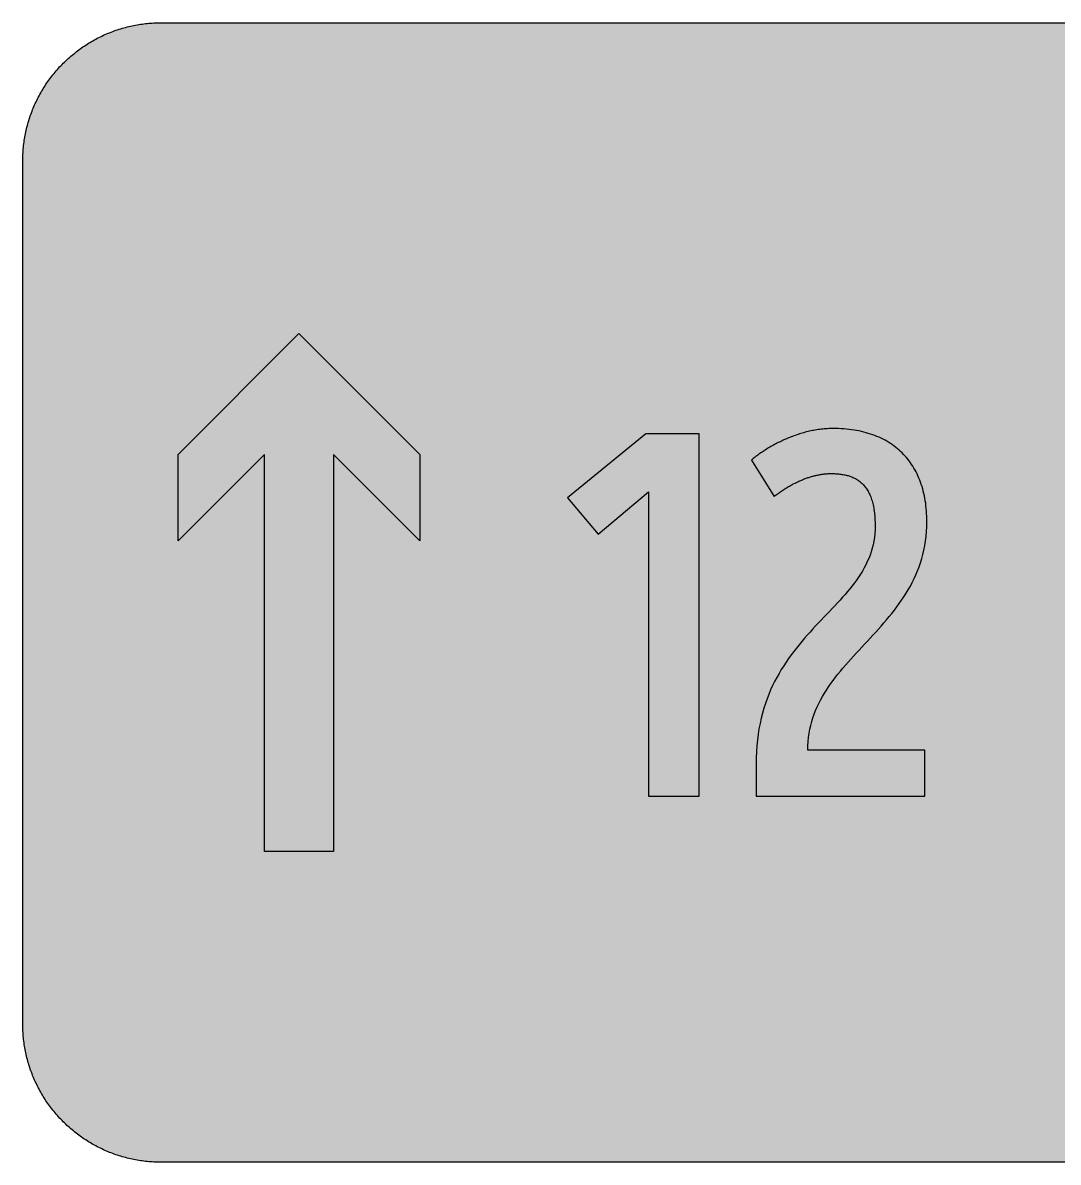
# Model space of a CAD drawing. Header units: millimetres. Extents: x 0 to 212, y 0 to 116.
# Drawn here: x 0.1 to 105.9, y 0.1 to 116.5 of the extents above; entities that cross this region are included whole.
import ezdxf

# ---------------------------------------------------------------- set-up
doc = ezdxf.new("R2010")
doc.units = ezdxf.units.MM

msp = doc.modelspace()

# ---------------------------------------------------------------- hatches: boundary and pattern name
for color, points in [(254, [(14.1633, 0.0536), (13.9878, 0.0533), (13.8125, 0.0559), (13.6373, 0.061), (13.462, 0.0686), (13.2893, 0.0787), (13.114, 0.0914), (12.9413, 0.1041), (12.7686, 0.1219), (12.5959, 0.1397), (12.4231, 0.16), (12.2504, 0.1829), (12.0777, 0.2057), (11.9075, 0.2337), (11.7373, 0.2616), (11.5672, 0.2921), (11.397, 0.3251), (11.2268, 0.3607), (11.0592, 0.3988), (10.8915, 0.4369), (10.7239, 0.4775), (10.5562, 0.5207), (10.3886, 0.5664), (10.2235, 0.6121), (10.0584, 0.6629), (9.8933, 0.7137), (9.7307, 0.7671), (9.5682, 0.8204), (9.4056, 0.8788), (9.2431, 0.9373), (9.083, 0.9982), (8.923, 1.0617), (8.763, 1.1252), (8.6055, 1.1938), (8.4455, 1.2624), (8.2906, 1.331), (8.1331, 1.4046), (7.9781, 1.4783), (7.8232, 1.5545), (7.6708, 1.6332), (7.5184, 1.7145), (7.366, 1.7958), (7.2161, 1.8796), (7.0663, 1.966), (6.919, 2.0523), (6.7716, 2.1438), (6.6243, 2.2352), (6.4795, 2.3266), (6.3348, 2.4232), (6.19, 2.5197), (6.0477, 2.6187), (5.908, 2.7178), (5.7683, 2.8194), (5.6286, 2.9235), (5.4915, 3.0302), (5.3543, 3.1369), (5.2197, 3.2461), (5.0851, 3.3579), (4.953, 3.4722), (4.8209, 3.5865), (4.6914, 3.7033), (4.5644, 3.8202), (4.4348, 3.9395), (4.3104, 4.0615), (4.1859, 4.1859), (4.0615, 4.3104), (3.9395, 4.4348), (3.8202, 4.5618), (3.7033, 4.6914), (3.5865, 4.8209), (3.4722, 4.953), (3.3579, 5.0851), (3.2487, 5.2197), (3.1369, 5.3543), (3.0302, 5.4915), (2.9235, 5.6286), (2.8194, 5.7683), (2.7178, 5.908), (2.6187, 6.0477), (2.5197, 6.19), (2.4232, 6.3348), (2.3266, 6.477), (2.2352, 6.6243), (2.1438, 6.7691), (2.0523, 6.919), (1.966, 7.0663), (1.8796, 7.2161), (1.7958, 7.366), (1.7145, 7.5184), (1.6332, 7.6708), (1.5545, 7.8232), (1.4783, 7.9781), (1.4046, 8.1331), (1.331, 8.2906), (1.2598, 8.4455), (1.1913, 8.603), (1.1252, 8.763), (1.0592, 8.923), (0.9982, 9.083), (0.9373, 9.2431), (0.8763, 9.4056), (0.8204, 9.5682), (0.7645, 9.7307), (0.7112, 9.8933), (0.6604, 10.0584), (0.6121, 10.2235), (0.5639, 10.3911), (0.5207, 10.5562), (0.4775, 10.7239), (0.4343, 10.8915), (0.3962, 11.0592), (0.3607, 11.2268), (0.3251, 11.397), (0.2921, 11.5672), (0.2616, 11.7373), (0.2311, 11.9075), (0.2057, 12.0802), (0.1803, 12.2504), (0.1575, 12.4231), (0.1372, 12.5959), (0.1194, 12.7686), (0.1041, 12.9413), (0.0889, 13.1166), (0.0787, 13.2893), (0.0686, 13.4645), (0.061, 13.6373), (0.0559, 13.8125), (0.0508, 13.9878), (0.0508, 14.163), (0.0522, 102.3592), (0.0508, 102.5322), (0.0559, 102.7074), (0.061, 102.8827), (0.0686, 103.058), (0.0787, 103.2307), (0.0889, 103.4059), (0.1041, 103.5787), (0.1194, 103.7514), (0.1372, 103.9241), (0.1575, 104.0968), (0.1803, 104.2695), (0.2057, 104.4423), (0.2311, 104.6124), (0.2616, 104.7826), (0.2921, 104.9528), (0.3251, 105.123), (0.3607, 105.2932), (0.3962, 105.4608), (0.4343, 105.6284), (0.4775, 105.7961), (0.5207, 105.9637), (0.5639, 106.1314), (0.6121, 106.2965), (0.6604, 106.4616), (0.7112, 106.6267), (0.7645, 106.7892), (0.8204, 106.9518), (0.8763, 107.1143), (0.9373, 107.2769), (0.9982, 107.4369), (1.0592, 107.5969), (1.1252, 107.757), (1.1913, 107.9144), (1.2598, 108.0745), (1.331, 108.2294), (1.4046, 108.3869), (1.4783, 108.5418), (1.5545, 108.6968), (1.6332, 108.8492), (1.7145, 109.0016), (1.7958, 109.154), (1.8796, 109.3038), (1.966, 109.4537), (2.0523, 109.601), (2.1438, 109.7483), (2.2352, 109.8956), (2.3266, 110.0404), (2.4232, 110.1852), (2.5197, 110.33), (2.6187, 110.4722), (2.7178, 110.6119), (2.8194, 110.7516), (2.9235, 110.8913), (3.0302, 111.0285), (3.1369, 111.1656), (3.2487, 111.3003), (3.3579, 111.4349), (3.4722, 111.567), (3.5865, 111.699), (3.7033, 111.8286), (3.8202, 111.9556), (3.9395, 112.0851), (4.0615, 112.2096), (4.1859, 112.334), (4.3104, 112.4585), (4.4348, 112.5804), (4.5644, 112.6998), (4.6914, 112.8166), (4.8209, 112.9335), (4.953, 113.0478), (5.0851, 113.1621), (5.2197, 113.2713), (5.3543, 113.3831), (5.4915, 113.4897), (5.6286, 113.5964), (5.7683, 113.7006), (5.908, 113.8022), (6.0477, 113.9012), (6.19, 114.0003), (6.3348, 114.0968), (6.4795, 114.1933), (6.6243, 114.2848), (6.7716, 114.3762), (6.919, 114.4676), (7.0663, 114.554), (7.2161, 114.6404), (7.366, 114.7242), (7.5184, 114.8055), (7.6708, 114.8867), (7.8232, 114.9655), (7.9781, 115.0417), (8.1331, 115.1153), (8.2906, 115.189), (8.4455, 115.2601), (8.6055, 115.3287), (8.763, 115.3947), (8.923, 115.4608), (9.083, 115.5217), (9.2431, 115.5827), (9.4056, 115.6437), (9.5682, 115.6995), (9.7307, 115.7554), (9.8933, 115.8088), (10.0584, 115.8596), (10.2235, 115.9078), (10.3886, 115.9561), (10.5562, 115.9993), (10.7239, 116.0424), (10.8915, 116.0856), (11.0592, 116.1237), (11.2268, 116.1593), (11.397, 116.1948), (11.5672, 116.2279), (11.7373, 116.2583), (11.9075, 116.2888), (12.0777, 116.3142), (12.2504, 116.3396), (12.4231, 116.3625), (12.5959, 116.3828), (12.7686, 116.4006), (12.9413, 116.4158), (13.114, 116.4311), (13.2893, 116.4412), (13.462, 116.4514), (13.6373, 116.459), (13.8125, 116.4641), (13.9878, 116.4692), (14.163, 116.4692), (197.6078, 116.4703), (197.7822, 116.4692), (197.9574, 116.4641), (198.1327, 116.459), (198.3054, 116.4514), (198.4807, 116.4412), (198.6534, 116.4311), (198.8287, 116.4158), (199.0014, 116.4006), (199.1741, 116.3828), (199.3468, 116.3625), (199.5195, 116.3396), (199.6897, 116.3142), (199.8624, 116.2888), (200.0326, 116.2583), (200.2028, 116.2279), (200.373, 116.1948), (200.5432, 116.1593), (200.7108, 116.1237), (200.8784, 116.0856), (201.0461, 116.0424), (201.2137, 115.9993), (201.3788, 115.9561), (201.5465, 115.9078), (201.7116, 115.8596), (201.8767, 115.8088), (202.0392, 115.7554), (202.2018, 115.6995), (202.3643, 115.6437), (202.5269, 115.5827), (202.6869, 115.5217), (202.8469, 115.4608), (203.007, 115.3947), (203.167, 115.3287), (203.3245, 115.2601), (203.4794, 115.189), (203.6369, 115.1153), (203.7918, 115.0417), (203.9468, 114.9655), (204.0992, 114.8867), (204.2516, 114.8055), (204.404, 114.7242), (204.5538, 114.6404), (204.7037, 114.554), (204.8535, 114.4676), (205.0009, 114.3762), (205.1456, 114.2848), (205.293, 114.1933), (205.4352, 114.0968), (205.58, 114.0003), (205.7222, 113.9012), (205.8619, 113.8022), (206.0016, 113.7006), (206.1413, 113.5964), (206.2785, 113.4897), (206.4156, 113.3831), (206.5503, 113.2713), (206.6849, 113.1621), (206.817, 113.0478), (206.949, 112.9335), (207.0786, 112.8166), (207.2081, 112.6998), (207.3351, 112.5804), (207.4596, 112.4585), (207.584, 112.334), (207.7085, 112.2096), (207.8304, 112.0851), (207.9498, 111.9556), (208.0666, 111.8286), (208.1835, 111.699), (208.2978, 111.567), (208.4121, 111.4349), (208.5238, 111.3003), (208.6331, 111.1656), (208.7397, 111.0285), (208.8464, 110.8913), (208.9506, 110.7516), (209.0522, 110.6119), (209.1512, 110.4722), (209.2503, 110.33), (209.3468, 110.1852), (209.4433, 110.0404), (209.5348, 109.8956), (209.6262, 109.7483), (209.7176, 109.601), (209.804, 109.4537), (209.8904, 109.3038), (209.9742, 109.154), (210.0555, 109.0016), (210.1367, 108.8492), (210.2155, 108.6968), (210.2917, 108.5418), (210.3653, 108.3869), (210.439, 108.2294), (210.5076, 108.0745), (210.5762, 107.9144), (210.6447, 107.757), (210.7082, 107.5969), (210.7717, 107.4369), (210.8327, 107.2769), (210.8911, 107.1143), (210.9495, 106.9518), (211.0029, 106.7892), (211.0562, 106.6267), (211.107, 106.4616), (211.1578, 106.2965), (211.2035, 106.1314), (211.2493, 105.9637), (211.2924, 105.7961), (211.3331, 105.6284), (211.3712, 105.4608), (211.4093, 105.2932), (211.4448, 105.123), (211.4779, 104.9528), (211.5083, 104.7826), (211.5363, 104.6124), (211.5642, 104.4423), (211.5871, 104.2695), (211.6099, 104.0968), (211.6303, 103.9241), (211.648, 103.7514), (211.6658, 103.5787), (211.6785, 103.4059), (211.6912, 103.2307), (211.7014, 103.058), (211.709, 102.8827), (211.7141, 102.7074), (211.7166, 102.5322), (211.7166, 102.3569), (211.7189, 14.1647), (211.7166, 13.9878), (211.7141, 13.8125), (211.709, 13.6373), (211.7014, 13.4645), (211.6912, 13.2893), (211.6785, 13.1166), (211.6658, 12.9413), (211.648, 12.7686), (211.6303, 12.5959), (211.6099, 12.4231), (211.5871, 12.2504), (211.5642, 12.0802), (211.5363, 11.9075), (211.5083, 11.7373), (211.4779, 11.5672), (211.4448, 11.397), (211.4093, 11.2268), (211.3712, 11.0592), (211.3331, 10.8915), (211.2924, 10.7239), (211.2493, 10.5562), (211.2035, 10.3911), (211.1578, 10.2235), (211.107, 10.0584), (211.0562, 9.8933), (211.0029, 9.7307), (210.9495, 9.5682), (210.8911, 9.4056), (210.8327, 9.2431), (210.7717, 9.083), (210.7082, 8.923), (210.6447, 8.763), (210.5762, 8.603), (210.5076, 8.4455), (210.439, 8.2906), (210.3653, 8.1331), (210.2917, 7.9781), (210.2155, 7.8232), (210.1367, 7.6708), (210.0555, 7.5184), (209.9742, 7.366), (209.8904, 7.2161), (209.804, 7.0663), (209.7176, 6.919), (209.6262, 6.7691), (209.5348, 6.6243), (209.4433, 6.477), (209.3468, 6.3348), (209.2503, 6.19), (209.1512, 6.0477), (209.0522, 5.908), (208.9506, 5.7683), (208.8464, 5.6286), (208.7397, 5.4915), (208.6331, 5.3543), (208.5238, 5.2197), (208.4121, 5.0851), (208.2978, 4.953), (208.1835, 4.8209), (208.0666, 4.6914), (207.9498, 4.5618), (207.8304, 4.4348), (207.7085, 4.3104), (207.584, 4.1859), (207.4596, 4.0615), (207.3351, 3.9395), (207.2081, 3.8202), (207.0786, 3.7033), (206.949, 3.5865), (206.817, 3.4722), (206.6849, 3.3579), (206.5503, 3.2461), (206.4156, 3.1369), (206.2785, 3.0302), (206.1413, 2.9235), (206.0016, 2.8194), (205.8619, 2.7178), (205.7222, 2.6187), (205.58, 2.5197), (205.4352, 2.4232), (205.293, 2.3266), (205.1456, 2.2352), (205.0009, 2.1438), (204.8535, 2.0523), (204.7037, 1.966), (204.5538, 1.8796), (204.404, 1.7958), (204.2516, 1.7145), (204.0992, 1.6332), (203.9468, 1.5545), (203.7918, 1.4783), (203.6369, 1.4046), (203.4794, 1.331), (203.3245, 1.2624), (203.167, 1.1938), (203.007, 1.1252), (202.8469, 1.0617), (202.6869, 0.9982), (202.5269, 0.9373), (202.3643, 0.8788), (202.2018, 0.8204), (202.0392, 0.7671), (201.8767, 0.7137), (201.7116, 0.6629), (201.5465, 0.6121), (201.3788, 0.5664), (201.2137, 0.5207), (201.0461, 0.4775), (200.8784, 0.4369), (200.7108, 0.3988), (200.5432, 0.3607), (200.373, 0.3251), (200.2028, 0.2921), (200.0326, 0.2616), (199.8624, 0.2337), (199.6897, 0.2057), (199.5195, 0.1829), (199.3468, 0.16), (199.1741, 0.1397), (199.0014, 0.1219), (198.8287, 0.1041), (198.6534, 0.0914), (198.4807, 0.0787), (198.3054, 0.0686), (198.1327, 0.061), (197.9574, 0.0559), (197.7822, 0.0533), (197.6069, 0.0533)]), (59, [(28.2744, 84.7203), (40.6217, 72.3731), (40.6217, 63.5536), (31.8022, 72.3731), (31.8022, 31.8036), (24.7467, 31.8036), (24.7467, 72.3731), (15.9272, 63.5536), (15.9272, 72.3731)]), (59, [(82.6742, 70.4134), (82.7862, 70.4113), (82.9005, 70.4088), (83.0123, 70.4063), (83.124, 70.4012), (83.2358, 70.3936), (83.345, 70.3859), (83.4568, 70.3758), (83.566, 70.3656), (83.6727, 70.3504), (83.7794, 70.3351), (83.886, 70.3199), (83.9927, 70.2996), (84.0969, 70.2793), (84.1985, 70.2564), (84.3001, 70.231), (84.4017, 70.2031), (84.5033, 70.1726), (84.5998, 70.1396), (84.6988, 70.104), (84.7954, 70.0684), (84.8893, 70.0278), (84.9833, 69.9872), (85.0748, 69.9414), (85.1662, 69.8932), (85.2551, 69.8424), (85.3415, 69.789), (85.4278, 69.7332), (85.5142, 69.6747), (85.5955, 69.6112), (85.6767, 69.5477), (85.7555, 69.4792), (85.8342, 69.408), (85.9104, 69.3318), (85.9841, 69.2531), (86.0577, 69.1718), (86.1263, 69.088), (86.1949, 68.9991), (86.2635, 68.9077), (86.327, 68.8111), (86.3905, 68.7121), (86.4489, 68.6105), (86.5073, 68.5038), (86.5632, 68.392), (86.6165, 68.2777), (86.6699, 68.1584), (86.7181, 68.0364), (86.7664, 67.9094), (86.8096, 67.7774), (86.8528, 67.6427), (86.8934, 67.503), (86.929, 67.3608), (86.9645, 67.2109), (86.9975, 67.0585), (87.0255, 66.9011), (87.0534, 66.741), (87.0763, 66.5734), (87.0991, 66.4032), (87.1169, 66.228), (87.1347, 66.0451), (87.1474, 65.8597), (87.1576, 65.6692), (87.1652, 65.4736), (87.1703, 65.2729), (87.1703, 65.0672), (87.1626, 64.6633), (87.1347, 64.2696), (87.0941, 63.8835), (87.0331, 63.5076), (86.9594, 63.1419), (86.8705, 62.7812), (86.7664, 62.4307), (86.647, 62.0852), (86.5175, 61.7474), (86.3727, 61.4172), (86.2152, 61.0921), (86.0476, 60.772), (85.8672, 60.4571), (85.6793, 60.1472), (85.4786, 59.8399), (85.2703, 59.5376), (85.0519, 59.2379), (84.8233, 58.9432), (84.5896, 58.6486), (84.3483, 58.3565), (84.0994, 58.0669), (83.8454, 57.7774), (83.5838, 57.4878), (83.3196, 57.1983), (83.0504, 56.9087), (82.7761, 56.6191), (82.4992, 56.3296), (82.2198, 56.0375), (81.9379, 55.7428), (81.6559, 55.4457), (81.3714, 55.1459), (81.0844, 54.8411), (80.7999, 54.5363), (80.5155, 54.2239), (80.231, 53.909), (79.9516, 53.5864), (79.6696, 53.2613), (79.3928, 52.9285), (79.121, 52.5882), (78.8518, 52.2427), (78.5851, 51.8897), (78.326, 51.529), (78.072, 51.1581), (77.8231, 50.7797), (77.5818, 50.3936), (77.3455, 49.9974), (77.1195, 49.591), (76.901, 49.1744), (76.6928, 48.7451), (76.4921, 48.3057), (76.3016, 47.8561), (76.1238, 47.3939), (75.9562, 46.9163), (75.7987, 46.4287), (75.6539, 45.9257), (75.5218, 45.4101), (75.405, 44.8793), (75.3008, 44.3332), (75.2119, 43.7744), (75.1357, 43.1978), (75.0773, 42.606), (75.0341, 41.9964), (75.0087, 41.369), (75.0011, 40.7264), (75.0013, 37.4481), (92.2514, 37.4481), (92.2514, 42.1566), (80.2929, 42.1566), (80.2996, 42.5983), (80.3275, 43.0327), (80.3681, 43.4594), (80.4291, 43.876), (80.5028, 44.2824), (80.5917, 44.6811), (80.6958, 45.0723), (80.8152, 45.4558), (80.9473, 45.8343), (81.0895, 46.2026), (81.247, 46.5658), (81.4146, 46.924), (81.595, 47.2745), (81.7829, 47.6199), (81.9836, 47.9603), (82.1944, 48.2956), (82.4128, 48.6258), (82.6389, 48.9534), (82.8726, 49.276), (83.1139, 49.596), (83.3628, 49.911), (83.6168, 50.226), (83.8784, 50.5358), (84.1426, 50.8457), (84.4118, 51.1531), (84.6861, 51.4604), (84.963, 51.7652), (85.2424, 52.07), (85.5243, 52.3748), (85.8063, 52.6771), (86.0908, 52.9819), (86.3778, 53.2867), (86.6623, 53.594), (86.9467, 53.9013), (87.2312, 54.2112), (87.5132, 54.5236), (87.7926, 54.8361), (88.0694, 55.1536), (88.3412, 55.4736), (88.6104, 55.7962), (88.8771, 56.1238), (89.1362, 56.454), (89.3902, 56.7893), (89.6391, 57.1322), (89.8804, 57.4777), (90.1167, 57.8282), (90.3427, 58.1863), (90.5612, 58.5495), (90.7694, 58.9178), (90.9701, 59.2963), (91.1606, 59.6798), (91.3384, 60.071), (91.5086, 60.4698), (91.6635, 60.8787), (91.8083, 61.2953), (91.9404, 61.722), (92.0572, 62.1563), (92.1614, 62.6008), (92.2503, 63.0555), (92.3265, 63.5203), (92.3849, 63.9953), (92.4281, 64.483), (92.4535, 64.9808), (92.4636, 65.4914), (92.4611, 65.7733), (92.4509, 66.0502), (92.4382, 66.3219), (92.4204, 66.5912), (92.3976, 66.8579), (92.3696, 67.1195), (92.3366, 67.3786), (92.2985, 67.6326), (92.2553, 67.884), (92.2071, 68.1304), (92.1537, 68.3717), (92.0953, 68.6105), (92.0318, 68.8442), (91.9658, 69.0753), (91.8921, 69.3014), (91.8134, 69.5249), (91.7321, 69.7433), (91.6457, 69.9567), (91.5518, 70.1675), (91.4552, 70.3732), (91.3536, 70.5764), (91.2495, 70.772), (91.1377, 70.9676), (91.0234, 71.1556), (90.9015, 71.341), (90.7771, 71.5213), (90.6475, 71.6991), (90.5154, 71.8718), (90.3757, 72.0395), (90.2335, 72.202), (90.0862, 72.3621), (89.9363, 72.517), (89.7788, 72.6669), (89.6188, 72.8116), (89.4537, 72.9539), (89.2861, 73.091), (89.1108, 73.2231), (88.933, 73.3501), (88.7527, 73.4746), (88.5647, 73.594), (88.3742, 73.7083), (88.1812, 73.8175), (87.9805, 73.9216), (87.7799, 74.0232), (87.5716, 74.1172), (87.3608, 74.2086), (87.1449, 74.295), (86.9264, 74.3763), (86.7029, 74.4525), (86.4743, 74.5236), (86.2432, 74.5922), (86.0069, 74.6531), (85.7682, 74.7116), (85.5243, 74.7649), (85.278, 74.8106), (85.0265, 74.8538), (84.7725, 74.8919), (84.5134, 74.9249), (84.2518, 74.9529), (83.9851, 74.9757), (83.7159, 74.9935), (83.4415, 75.0062), (83.1647, 75.0138), (82.8827, 75.0164), (82.7303, 75.0138), (82.5754, 75.0113), (82.423, 75.0062), (82.2706, 74.9986), (82.1182, 74.9859), (81.9633, 74.9732), (81.8134, 74.9605), (81.661, 74.9427), (81.5086, 74.9224), (81.3587, 74.9021), (81.2063, 74.8792), (81.0565, 74.8538), (80.9066, 74.8284), (80.7568, 74.7979), (80.6094, 74.7674), (80.4596, 74.7344), (80.3123, 74.7014), (80.1649, 74.6658), (80.0202, 74.6277), (79.8728, 74.5871), (79.7281, 74.5465), (79.5858, 74.5033), (79.441, 74.4601), (79.2988, 74.4144), (79.1566, 74.3661), (79.0143, 74.3179), (78.8746, 74.2671), (78.7349, 74.2163), (78.5978, 74.1629), (78.4581, 74.1096), (78.3234, 74.0537), (78.1863, 73.9978), (78.0517, 73.9394), (77.9196, 73.881), (77.785, 73.8226), (77.6554, 73.7616), (77.5233, 73.6981), (77.3938, 73.6371), (77.2668, 73.5711), (77.1398, 73.5076), (77.0153, 73.4416), (76.8909, 73.3755), (76.7664, 73.3095), (76.6445, 73.2409), (76.5251, 73.1723), (76.4057, 73.1037), (76.2889, 73.0326), (76.1721, 72.9615), (76.0552, 72.8929), (75.9435, 72.8193), (75.8317, 72.7481), (75.7199, 72.677), (75.6107, 72.6034), (75.504, 72.5297), (75.3974, 72.456), (75.2932, 72.3824), (75.1916, 72.3087), (75.09, 72.2351), (74.991, 72.1614), (74.8944, 72.0877), (74.7979, 72.0115), (74.7065, 71.9379), (74.6125, 71.8642), (74.5236, 71.788), (76.8533, 68.0858), (76.9518, 68.1609), (77.0509, 68.2346), (77.15, 68.3082), (77.249, 68.3819), (77.3481, 68.4505), (77.4446, 68.5216), (77.5437, 68.5876), (77.6427, 68.6562), (77.7418, 68.7197), (77.8383, 68.7857), (77.9374, 68.8467), (78.0339, 68.9077), (78.1329, 68.9686), (78.2295, 69.027), (78.326, 69.0829), (78.4225, 69.1413), (78.5216, 69.1947), (78.6181, 69.248), (78.7146, 69.3014), (78.8086, 69.3522), (78.9051, 69.4004), (79.0016, 69.4487), (79.0956, 69.4969), (79.1921, 69.5427), (79.2861, 69.5858), (79.3801, 69.629), (79.4741, 69.6722), (79.568, 69.7128), (79.662, 69.7509), (79.756, 69.789), (79.8474, 69.8271), (79.9414, 69.8627), (80.0329, 69.8983), (80.1243, 69.9313), (80.2157, 69.9643), (80.3072, 69.9948), (80.3986, 70.0253), (80.4875, 70.0532), (80.579, 70.0811), (80.6679, 70.1091), (80.7568, 70.1345), (80.8457, 70.1573), (80.9346, 70.1802), (81.0209, 70.2031), (81.1098, 70.2234), (81.1962, 70.2437), (81.2825, 70.2615), (81.3689, 70.2793), (81.4553, 70.2945), (81.5391, 70.3097), (81.6229, 70.325), (81.7067, 70.3377), (81.7905, 70.3504), (81.8744, 70.3605), (81.9556, 70.3707), (82.0395, 70.3783), (82.1207, 70.3859), (82.1995, 70.3936), (82.2808, 70.3986), (82.3595, 70.4037), (82.4382, 70.4088), (82.517, 70.4113), (82.5957, 70.4113), (82.6719, 70.4113)]), (59, [(63.9932, 37.4481), (69.1804, 37.4481), (69.1804, 74.4883), (63.7286, 74.4883), (55.7389, 67.9274), (58.8617, 64.2232), (63.9932, 68.5613)])]:
    msp.add_hatch(color=color).paths.add_polyline_path(points)
h = msp.add_hatch(color=59)
h.paths.add_polyline_path([(14.1633, 3.5814), (13.8887, 3.5839), (13.6169, 3.5941), (13.3477, 3.6119), (13.081, 3.6347), (12.8143, 3.6652), (12.5501, 3.7008), (12.2885, 3.7465), (12.0294, 3.7948), (11.7729, 3.8506), (11.5164, 3.9141), (11.2649, 3.9827), (11.016, 4.0564), (10.7671, 4.1351), (10.5232, 4.2215), (10.2819, 4.3129), (10.0432, 4.412), (9.8069, 4.5161), (9.5733, 4.6228), (9.3447, 4.7371), (9.1186, 4.8565), (8.8951, 4.9809), (8.6741, 5.113), (8.4582, 5.2476), (8.2448, 5.3873), (8.0366, 5.5321), (7.8308, 5.682), (7.6276, 5.8369), (7.4295, 5.9969), (7.2365, 6.1595), (7.046, 6.3297), (6.8605, 6.5024), (6.6777, 6.6802), (6.5024, 6.8605), (6.3271, 7.046), (6.1595, 7.2365), (5.9969, 7.432), (5.8369, 7.6302), (5.682, 7.8308), (5.5321, 8.0366), (5.3873, 8.2448), (5.2451, 8.4582), (5.1105, 8.6741), (4.9809, 8.8951), (4.8565, 9.1186), (4.7371, 9.3447), (4.6228, 9.5758), (4.5136, 9.8069), (4.4094, 10.0432), (4.3129, 10.2819), (4.2215, 10.5232), (4.1351, 10.7696), (4.0538, 11.016), (3.9802, 11.2649), (3.9116, 11.5189), (3.8506, 11.7729), (3.7948, 12.0294), (3.744, 12.2911), (3.7008, 12.5527), (3.6627, 12.8143), (3.6322, 13.081), (3.6093, 13.3502), (3.5916, 13.6195), (3.5814, 13.8913), (3.5789, 14.163), (3.58, 102.3592), (3.5814, 102.6312), (3.5916, 102.903), (3.6093, 103.1723), (3.6322, 103.439), (3.6627, 103.7057), (3.7008, 103.9698), (3.744, 104.2314), (3.7948, 104.4905), (3.8506, 104.7471), (3.9116, 105.0036), (3.9802, 105.2551), (4.0538, 105.504), (4.1351, 105.7529), (4.2215, 105.9967), (4.3129, 106.238), (4.4094, 106.4768), (4.5136, 106.713), (4.6228, 106.9467), (4.7371, 107.1753), (4.8565, 107.4014), (4.9809, 107.6249), (5.1105, 107.8459), (5.2451, 108.0618), (5.3873, 108.2751), (5.5321, 108.4834), (5.682, 108.6891), (5.8369, 108.8923), (5.9969, 109.0905), (6.1595, 109.2835), (6.3271, 109.474), (6.5024, 109.6594), (6.6777, 109.8423), (6.8605, 110.0176), (7.046, 110.1928), (7.2365, 110.3605), (7.4295, 110.523), (7.6276, 110.683), (7.8308, 110.838), (8.0366, 110.9878), (8.2448, 111.1326), (8.4582, 111.2749), (8.6741, 111.4095), (8.8951, 111.539), (9.1186, 111.6635), (9.3447, 111.7829), (9.5733, 111.8972), (9.8069, 112.0064), (10.0432, 112.1105), (10.2819, 112.207), (10.5232, 112.2985), (10.7671, 112.3848), (11.016, 112.4661), (11.2649, 112.5398), (11.5164, 112.6084), (11.7729, 112.6693), (12.0294, 112.7252), (12.2885, 112.776), (12.5501, 112.8192), (12.8143, 112.8573), (13.081, 112.8878), (13.3477, 112.9106), (13.6169, 112.9284), (13.8887, 112.9386), (14.163, 112.9411), (197.6078, 112.9425), (197.8787, 112.9386), (198.1505, 112.9284), (198.4197, 112.9106), (198.689, 112.8878), (198.9557, 112.8573), (199.2173, 112.8192), (199.4789, 112.776), (199.7405, 112.7252), (199.9971, 112.6693), (200.2511, 112.6084), (200.5051, 112.5398), (200.754, 112.4661), (201.0004, 112.3848), (201.2467, 112.2985), (201.488, 112.207), (201.7268, 112.1105), (201.963, 112.0064), (202.1942, 111.8972), (202.4253, 111.7829), (202.6514, 111.6635), (202.8749, 111.539), (203.0959, 111.4095), (203.3118, 111.2749), (203.5251, 111.1326), (203.7334, 110.9878), (203.9391, 110.838), (204.1398, 110.683), (204.3379, 110.523), (204.5335, 110.3605), (204.724, 110.1928), (204.9094, 110.0176), (205.0898, 109.8423), (205.2676, 109.6594), (205.4403, 109.474), (205.6105, 109.2835), (205.773, 109.0905), (205.933, 108.8923), (206.088, 108.6891), (206.2378, 108.4834), (206.3826, 108.2751), (206.5223, 108.0618), (206.6569, 107.8459), (206.789, 107.6249), (206.9135, 107.4014), (207.0329, 107.1753), (207.1472, 106.9467), (207.2538, 106.713), (207.358, 106.4768), (207.457, 106.238), (207.5485, 105.9967), (207.6348, 105.7529), (207.7136, 105.504), (207.7872, 105.2551), (207.8558, 105.0036), (207.9193, 104.7471), (207.9752, 104.4905), (208.0235, 104.2314), (208.0692, 103.9698), (208.1047, 103.7057), (208.1352, 103.439), (208.1581, 103.1723), (208.1759, 102.903), (208.186, 102.6312), (208.1911, 102.3569), (208.1911, 14.1647), (208.186, 13.8913), (208.1759, 13.6195), (208.1581, 13.3502), (208.1352, 13.081), (208.1047, 12.8143), (208.0692, 12.5527), (208.0235, 12.2911), (207.9752, 12.0294), (207.9193, 11.7729), (207.8558, 11.5189), (207.7872, 11.2649), (207.7136, 11.016), (207.6348, 10.7696), (207.5485, 10.5232), (207.457, 10.2819), (207.358, 10.0432), (207.2538, 9.8069), (207.1472, 9.5758), (207.0329, 9.3447), (206.9135, 9.1186), (206.789, 8.8951), (206.6569, 8.6741), (206.5223, 8.4582), (206.3826, 8.2448), (206.2378, 8.0366), (206.088, 7.8308), (205.933, 7.6302), (205.773, 7.432), (205.6105, 7.2365), (205.4403, 7.046), (205.2676, 6.8605), (205.0898, 6.6802), (204.9094, 6.5024), (204.724, 6.3297), (204.5335, 6.1595), (204.3379, 5.9969), (204.1398, 5.8369), (203.9391, 5.682), (203.7334, 5.5321), (203.5251, 5.3873), (203.3118, 5.2476), (203.0959, 5.113), (202.8749, 4.9809), (202.6514, 4.8565), (202.4253, 4.7371), (202.1942, 4.6228), (201.963, 4.5161), (201.7268, 4.412), (201.488, 4.3129), (201.2467, 4.2215), (201.0004, 4.1351), (200.754, 4.0564), (200.5051, 3.9827), (200.2511, 3.9141), (199.9971, 3.8506), (199.7405, 3.7948), (199.4789, 3.7465), (199.2173, 3.7008), (198.9557, 3.6652), (198.689, 3.6347), (198.4197, 3.6119), (198.1505, 3.5941), (197.8787, 3.5839), (197.6069, 3.5789)])
h.paths.add_polyline_path([(14.1633, 8.8731), (14.0259, 8.8748), (13.8887, 8.8798), (13.7541, 8.8875), (13.622, 8.9002), (13.4874, 8.9154), (13.3553, 8.9332), (13.2258, 8.9535), (13.0962, 8.9789), (12.9667, 9.0068), (12.8397, 9.0373), (12.7127, 9.0729), (12.5882, 9.1084), (12.4663, 9.1491), (12.3419, 9.1923), (12.2225, 9.238), (12.1031, 9.2888), (11.9837, 9.3396), (11.8694, 9.3929), (11.7526, 9.4513), (11.6408, 9.5098), (11.5291, 9.5733), (11.4198, 9.6368), (11.3106, 9.7053), (11.2039, 9.7765), (11.0998, 9.8476), (10.9957, 9.9238), (10.8966, 10), (10.7975, 10.0787), (10.6985, 10.1625), (10.6045, 10.2464), (10.5105, 10.3327), (10.4216, 10.4216), (10.3327, 10.5131), (10.2464, 10.6045), (10.16, 10.701), (10.0787, 10.7975), (10, 10.8966), (9.9212, 10.9982), (9.8476, 11.0998), (9.7739, 11.2039), (9.7053, 11.3106), (9.6368, 11.4198), (9.5707, 11.5291), (9.5098, 11.6408), (9.4488, 11.7551), (9.3929, 11.8694), (9.337, 11.9863), (9.2862, 12.1031), (9.238, 12.2225), (9.1923, 12.3444), (9.1491, 12.4663), (9.1084, 12.5908), (9.0703, 12.7152), (9.0373, 12.8397), (9.0068, 12.9692), (8.9789, 13.0962), (8.9535, 13.2258), (8.9306, 13.3579), (8.9129, 13.4899), (8.8976, 13.622), (8.8849, 13.7566), (8.8773, 13.8913), (8.8722, 14.0259), (8.8697, 14.163), (8.8717, 102.3592), (8.8722, 102.4941), (8.8773, 102.6312), (8.8849, 102.7659), (8.8976, 102.8979), (8.9129, 103.0326), (8.9306, 103.1646), (8.9535, 103.2942), (8.9789, 103.4237), (9.0068, 103.5533), (9.0373, 103.6803), (9.0703, 103.8073), (9.1084, 103.9317), (9.1491, 104.0536), (9.1923, 104.1781), (9.238, 104.2975), (9.2862, 104.4169), (9.337, 104.5362), (9.3929, 104.6505), (9.4488, 104.7674), (9.5098, 104.8791), (9.5707, 104.9909), (9.6368, 105.1001), (9.7053, 105.2093), (9.7739, 105.316), (9.8476, 105.4202), (9.9212, 105.5243), (10, 105.6234), (10.0787, 105.7224), (10.16, 105.8215), (10.2464, 105.9155), (10.3327, 106.0094), (10.4216, 106.0983), (10.5105, 106.1872), (10.6045, 106.2736), (10.6985, 106.36), (10.7975, 106.4412), (10.8966, 106.52), (10.9957, 106.5987), (11.0998, 106.6724), (11.2039, 106.746), (11.3106, 106.8146), (11.4198, 106.8832), (11.5291, 106.9492), (11.6408, 107.0102), (11.7526, 107.0712), (11.8694, 107.127), (11.9837, 107.1829), (12.1031, 107.2337), (12.2225, 107.282), (12.3419, 107.3277), (12.4663, 107.3709), (12.5882, 107.4115), (12.7127, 107.4496), (12.8397, 107.4826), (12.9667, 107.5131), (13.0962, 107.5411), (13.2258, 107.5665), (13.3553, 107.5893), (13.4874, 107.6071), (13.622, 107.6223), (13.7541, 107.635), (13.8887, 107.6427), (14.0259, 107.6477), (14.163, 107.6503), (197.6078, 107.6508), (197.7441, 107.6477), (197.8787, 107.6427), (198.0133, 107.635), (198.1479, 107.6223), (198.28, 107.6071), (198.4121, 107.5893), (198.5442, 107.5665), (198.6737, 107.5411), (198.8007, 107.5131), (198.9303, 107.4826), (199.0547, 107.4496), (199.1792, 107.4115), (199.3036, 107.3709), (199.4256, 107.3277), (199.5475, 107.282), (199.6669, 107.2337), (199.7837, 107.1829), (199.9005, 107.127), (200.0148, 107.0712), (200.1291, 107.0102), (200.2409, 106.9492), (200.3501, 106.8832), (200.4593, 106.8146), (200.566, 106.746), (200.6702, 106.6724), (200.7718, 106.5987), (200.8734, 106.52), (200.9724, 106.4412), (201.0689, 106.36), (201.1655, 106.2736), (201.2569, 106.1872), (201.3483, 106.0983), (201.4372, 106.0094), (201.5236, 105.9155), (201.6074, 105.8215), (201.6912, 105.7224), (201.77, 105.6234), (201.8462, 105.5243), (201.9224, 105.4202), (201.9935, 105.316), (202.0646, 105.2093), (202.1332, 105.1001), (202.1967, 104.9909), (202.2602, 104.8791), (202.3186, 104.7674), (202.377, 104.6505), (202.4304, 104.5362), (202.4812, 104.4169), (202.532, 104.2975), (202.5777, 104.1781), (202.6209, 104.0536), (202.6615, 103.9317), (202.6971, 103.8073), (202.7326, 103.6803), (202.7631, 103.5533), (202.7911, 103.4237), (202.8165, 103.2942), (202.8368, 103.1646), (202.8546, 103.0326), (202.8698, 102.8979), (202.8825, 102.7659), (202.8901, 102.6312), (202.8952, 102.4941), (202.8977, 102.3569), (202.8994, 14.1647), (202.8952, 14.0259), (202.8901, 13.8913), (202.8825, 13.7566), (202.8698, 13.622), (202.8546, 13.4899), (202.8368, 13.3579), (202.8165, 13.2258), (202.7911, 13.0962), (202.7631, 12.9692), (202.7326, 12.8397), (202.6971, 12.7152), (202.6615, 12.5908), (202.6209, 12.4663), (202.5777, 12.3444), (202.532, 12.2225), (202.4812, 12.1031), (202.4304, 11.9863), (202.377, 11.8694), (202.3186, 11.7551), (202.2602, 11.6408), (202.1967, 11.5291), (202.1332, 11.4198), (202.0646, 11.3106), (201.9935, 11.2039), (201.9224, 11.0998), (201.8462, 10.9982), (201.77, 10.8966), (201.6912, 10.7975), (201.6074, 10.701), (201.5236, 10.6045), (201.4372, 10.5131), (201.3483, 10.4216), (201.2569, 10.3327), (201.1655, 10.2464), (201.0689, 10.1625), (200.9724, 10.0787), (200.8734, 10), (200.7718, 9.9238), (200.6702, 9.8476), (200.566, 9.7765), (200.4593, 9.7053), (200.3501, 9.6368), (200.2409, 9.5733), (200.1291, 9.5098), (200.0148, 9.4513), (199.9005, 9.3929), (199.7837, 9.3396), (199.6669, 9.2888), (199.5475, 9.238), (199.4256, 9.1923), (199.3036, 9.1491), (199.1792, 9.1084), (199.0547, 9.0729), (198.9303, 9.0373), (198.8007, 9.0068), (198.6737, 8.9789), (198.5442, 8.9535), (198.4121, 8.9332), (198.28, 8.9154), (198.1479, 8.9002), (198.0133, 8.8875), (197.8787, 8.8798), (197.7441, 8.8748), (197.6069, 8.8722)], flags=16)

# ---------------------------------------------------------------- linework, layer by layer
at = {"color": 254}
for points in [[(14.1633, 0.0536), (13.9878, 0.0533), (13.8125, 0.0559), (13.6373, 0.061), (13.462, 0.0686), (13.2893, 0.0787), (13.114, 0.0914), (12.9413, 0.1041), (12.7686, 0.1219), (12.5959, 0.1397), (12.4231, 0.16), (12.2504, 0.1829), (12.0777, 0.2057), (11.9075, 0.2337), (11.7373, 0.2616), (11.5672, 0.2921), (11.397, 0.3251), (11.2268, 0.3607), (11.0592, 0.3988), (10.8915, 0.4369), (10.7239, 0.4775), (10.5562, 0.5207), (10.3886, 0.5664), (10.2235, 0.6121), (10.0584, 0.6629), (9.8933, 0.7137), (9.7307, 0.7671), (9.5682, 0.8204), (9.4056, 0.8788), (9.2431, 0.9373), (9.083, 0.9982), (8.923, 1.0617), (8.763, 1.1252), (8.6055, 1.1938), (8.4455, 1.2624), (8.2906, 1.331), (8.1331, 1.4046), (7.9781, 1.4783), (7.8232, 1.5545), (7.6708, 1.6332), (7.5184, 1.7145), (7.366, 1.7958), (7.2161, 1.8796), (7.0663, 1.966), (6.919, 2.0523), (6.7716, 2.1438), (6.6243, 2.2352), (6.4795, 2.3266), (6.3348, 2.4232), (6.19, 2.5197), (6.0477, 2.6187), (5.908, 2.7178), (5.7683, 2.8194), (5.6286, 2.9235), (5.4915, 3.0302), (5.3543, 3.1369), (5.2197, 3.2461), (5.0851, 3.3579), (4.953, 3.4722), (4.8209, 3.5865), (4.6914, 3.7033), (4.5644, 3.8202), (4.4348, 3.9395), (4.3104, 4.0615), (4.1859, 4.1859), (4.0615, 4.3104), (3.9395, 4.4348), (3.8202, 4.5618), (3.7033, 4.6914), (3.5865, 4.8209), (3.4722, 4.953), (3.3579, 5.0851), (3.2487, 5.2197), (3.1369, 5.3543), (3.0302, 5.4915), (2.9235, 5.6286), (2.8194, 5.7683), (2.7178, 5.908), (2.6187, 6.0477), (2.5197, 6.19), (2.4232, 6.3348), (2.3266, 6.477), (2.2352, 6.6243), (2.1438, 6.7691), (2.0523, 6.919), (1.966, 7.0663), (1.8796, 7.2161), (1.7958, 7.366), (1.7145, 7.5184), (1.6332, 7.6708), (1.5545, 7.8232), (1.4783, 7.9781), (1.4046, 8.1331), (1.331, 8.2906), (1.2598, 8.4455), (1.1913, 8.603), (1.1252, 8.763), (1.0592, 8.923), (0.9982, 9.083), (0.9373, 9.2431), (0.8763, 9.4056), (0.8204, 9.5682), (0.7645, 9.7307), (0.7112, 9.8933), (0.6604, 10.0584), (0.6121, 10.2235), (0.5639, 10.3911), (0.5207, 10.5562), (0.4775, 10.7239), (0.4343, 10.8915), (0.3962, 11.0592), (0.3607, 11.2268), (0.3251, 11.397), (0.2921, 11.5672), (0.2616, 11.7373), (0.2311, 11.9075), (0.2057, 12.0802), (0.1803, 12.2504), (0.1575, 12.4231), (0.1372, 12.5959), (0.1194, 12.7686), (0.1041, 12.9413), (0.0889, 13.1166), (0.0787, 13.2893), (0.0686, 13.4645), (0.061, 13.6373), (0.0559, 13.8125), (0.0508, 13.9878), (0.0508, 14.163), (0.0522, 102.3592), (0.0508, 102.5322), (0.0559, 102.7074), (0.061, 102.8827), (0.0686, 103.058), (0.0787, 103.2307), (0.0889, 103.4059), (0.1041, 103.5787), (0.1194, 103.7514), (0.1372, 103.9241), (0.1575, 104.0968), (0.1803, 104.2695), (0.2057, 104.4423), (0.2311, 104.6124), (0.2616, 104.7826), (0.2921, 104.9528), (0.3251, 105.123), (0.3607, 105.2932), (0.3962, 105.4608), (0.4343, 105.6284), (0.4775, 105.7961), (0.5207, 105.9637), (0.5639, 106.1314), (0.6121, 106.2965), (0.6604, 106.4616), (0.7112, 106.6267), (0.7645, 106.7892), (0.8204, 106.9518), (0.8763, 107.1143), (0.9373, 107.2769), (0.9982, 107.4369), (1.0592, 107.5969), (1.1252, 107.757), (1.1913, 107.9144), (1.2598, 108.0745), (1.331, 108.2294), (1.4046, 108.3869), (1.4783, 108.5418), (1.5545, 108.6968), (1.6332, 108.8492), (1.7145, 109.0016), (1.7958, 109.154), (1.8796, 109.3038), (1.966, 109.4537), (2.0523, 109.601), (2.1438, 109.7483), (2.2352, 109.8956), (2.3266, 110.0404), (2.4232, 110.1852), (2.5197, 110.33), (2.6187, 110.4722), (2.7178, 110.6119), (2.8194, 110.7516), (2.9235, 110.8913), (3.0302, 111.0285), (3.1369, 111.1656), (3.2487, 111.3003), (3.3579, 111.4349), (3.4722, 111.567), (3.5865, 111.699), (3.7033, 111.8286), (3.8202, 111.9556), (3.9395, 112.0851), (4.0615, 112.2096), (4.1859, 112.334), (4.3104, 112.4585), (4.4348, 112.5804), (4.5644, 112.6998), (4.6914, 112.8166), (4.8209, 112.9335), (4.953, 113.0478), (5.0851, 113.1621), (5.2197, 113.2713), (5.3543, 113.3831), (5.4915, 113.4897), (5.6286, 113.5964), (5.7683, 113.7006), (5.908, 113.8022), (6.0477, 113.9012), (6.19, 114.0003), (6.3348, 114.0968), (6.4795, 114.1933), (6.6243, 114.2848), (6.7716, 114.3762), (6.919, 114.4676), (7.0663, 114.554), (7.2161, 114.6404), (7.366, 114.7242), (7.5184, 114.8055), (7.6708, 114.8867), (7.8232, 114.9655), (7.9781, 115.0417), (8.1331, 115.1153), (8.2906, 115.189), (8.4455, 115.2601), (8.6055, 115.3287), (8.763, 115.3947), (8.923, 115.4608), (9.083, 115.5217), (9.2431, 115.5827), (9.4056, 115.6437), (9.5682, 115.6995), (9.7307, 115.7554), (9.8933, 115.8088), (10.0584, 115.8596), (10.2235, 115.9078), (10.3886, 115.9561), (10.5562, 115.9993), (10.7239, 116.0424), (10.8915, 116.0856), (11.0592, 116.1237), (11.2268, 116.1593), (11.397, 116.1948), (11.5672, 116.2279), (11.7373, 116.2583), (11.9075, 116.2888), (12.0777, 116.3142), (12.2504, 116.3396), (12.4231, 116.3625), (12.5959, 116.3828), (12.7686, 116.4006), (12.9413, 116.4158), (13.114, 116.4311), (13.2893, 116.4412), (13.462, 116.4514), (13.6373, 116.459), (13.8125, 116.4641), (13.9878, 116.4692), (14.163, 116.4692), (197.6078, 116.4703)], [(197.6069, 0.0533), (14.1633, 0.0536)]]:
    msp.add_lwpolyline(points, dxfattribs=at)
at = {"color": 59}
for points in [[(28.2744, 84.7203), (40.6217, 72.3731), (40.6217, 63.5536), (31.8022, 72.3731), (31.8022, 31.8036), (24.7467, 31.8036), (24.7467, 72.3731), (15.9272, 63.5536), (15.9272, 72.3731), (28.2744, 84.7203)], [(82.6742, 70.4134), (82.7862, 70.4113), (82.9005, 70.4088), (83.0123, 70.4063), (83.124, 70.4012), (83.2358, 70.3936), (83.345, 70.3859), (83.4568, 70.3758), (83.566, 70.3656), (83.6727, 70.3504), (83.7794, 70.3351), (83.886, 70.3199), (83.9927, 70.2996), (84.0969, 70.2793), (84.1985, 70.2564), (84.3001, 70.231), (84.4017, 70.2031), (84.5033, 70.1726), (84.5998, 70.1396), (84.6988, 70.104), (84.7954, 70.0684), (84.8893, 70.0278), (84.9833, 69.9872), (85.0748, 69.9414), (85.1662, 69.8932), (85.2551, 69.8424), (85.3415, 69.789), (85.4278, 69.7332), (85.5142, 69.6747), (85.5955, 69.6112), (85.6767, 69.5477), (85.7555, 69.4792), (85.8342, 69.408), (85.9104, 69.3318), (85.9841, 69.2531), (86.0577, 69.1718), (86.1263, 69.088), (86.1949, 68.9991), (86.2635, 68.9077), (86.327, 68.8111), (86.3905, 68.7121), (86.4489, 68.6105), (86.5073, 68.5038), (86.5632, 68.392), (86.6165, 68.2777), (86.6699, 68.1584), (86.7181, 68.0364), (86.7664, 67.9094), (86.8096, 67.7774), (86.8528, 67.6427), (86.8934, 67.503), (86.929, 67.3608), (86.9645, 67.2109), (86.9975, 67.0585), (87.0255, 66.9011), (87.0534, 66.741), (87.0763, 66.5734), (87.0991, 66.4032), (87.1169, 66.228), (87.1347, 66.0451), (87.1474, 65.8597), (87.1576, 65.6692), (87.1652, 65.4736), (87.1703, 65.2729), (87.1703, 65.0672), (87.1626, 64.6633), (87.1347, 64.2696), (87.0941, 63.8835), (87.0331, 63.5076), (86.9594, 63.1419), (86.8705, 62.7812), (86.7664, 62.4307), (86.647, 62.0852), (86.5175, 61.7474), (86.3727, 61.4172), (86.2152, 61.0921), (86.0476, 60.772), (85.8672, 60.4571), (85.6793, 60.1472), (85.4786, 59.8399), (85.2703, 59.5376), (85.0519, 59.2379), (84.8233, 58.9432), (84.5896, 58.6486), (84.3483, 58.3565), (84.0994, 58.0669), (83.8454, 57.7774), (83.5838, 57.4878), (83.3196, 57.1983), (83.0504, 56.9087), (82.7761, 56.6191), (82.4992, 56.3296), (82.2198, 56.0375), (81.9379, 55.7428), (81.6559, 55.4457), (81.3714, 55.1459), (81.0844, 54.8411), (80.7999, 54.5363), (80.5155, 54.2239), (80.231, 53.909), (79.9516, 53.5864), (79.6696, 53.2613), (79.3928, 52.9285), (79.121, 52.5882), (78.8518, 52.2427), (78.5851, 51.8897), (78.326, 51.529), (78.072, 51.1581), (77.8231, 50.7797), (77.5818, 50.3936), (77.3455, 49.9974), (77.1195, 49.591), (76.901, 49.1744), (76.6928, 48.7451), (76.4921, 48.3057), (76.3016, 47.8561), (76.1238, 47.3939), (75.9562, 46.9163), (75.7987, 46.4287), (75.6539, 45.9257), (75.5218, 45.4101), (75.405, 44.8793), (75.3008, 44.3332), (75.2119, 43.7744), (75.1357, 43.1978), (75.0773, 42.606), (75.0341, 41.9964), (75.0087, 41.369), (75.0011, 40.7264), (75.0013, 37.4481), (92.2514, 37.4481), (92.2514, 42.1566), (80.2929, 42.1566), (80.2996, 42.5983), (80.3275, 43.0327), (80.3681, 43.4594), (80.4291, 43.876), (80.5028, 44.2824), (80.5917, 44.6811), (80.6958, 45.0723), (80.8152, 45.4558), (80.9473, 45.8343), (81.0895, 46.2026), (81.247, 46.5658), (81.4146, 46.924), (81.595, 47.2745), (81.7829, 47.6199), (81.9836, 47.9603), (82.1944, 48.2956), (82.4128, 48.6258), (82.6389, 48.9534), (82.8726, 49.276), (83.1139, 49.596), (83.3628, 49.911), (83.6168, 50.226), (83.8784, 50.5358), (84.1426, 50.8457), (84.4118, 51.1531), (84.6861, 51.4604), (84.963, 51.7652), (85.2424, 52.07), (85.5243, 52.3748), (85.8063, 52.6771), (86.0908, 52.9819), (86.3778, 53.2867), (86.6623, 53.594), (86.9467, 53.9013), (87.2312, 54.2112), (87.5132, 54.5236), (87.7926, 54.8361), (88.0694, 55.1536), (88.3412, 55.4736), (88.6104, 55.7962), (88.8771, 56.1238), (89.1362, 56.454), (89.3902, 56.7893), (89.6391, 57.1322), (89.8804, 57.4777), (90.1167, 57.8282), (90.3427, 58.1863), (90.5612, 58.5495), (90.7694, 58.9178), (90.9701, 59.2963), (91.1606, 59.6798), (91.3384, 60.071), (91.5086, 60.4698), (91.6635, 60.8787), (91.8083, 61.2953), (91.9404, 61.722), (92.0572, 62.1563), (92.1614, 62.6008), (92.2503, 63.0555), (92.3265, 63.5203), (92.3849, 63.9953), (92.4281, 64.483), (92.4535, 64.9808), (92.4636, 65.4914), (92.4611, 65.7733), (92.4509, 66.0502), (92.4382, 66.3219), (92.4204, 66.5912), (92.3976, 66.8579), (92.3696, 67.1195), (92.3366, 67.3786), (92.2985, 67.6326), (92.2553, 67.884), (92.2071, 68.1304), (92.1537, 68.3717), (92.0953, 68.6105), (92.0318, 68.8442), (91.9658, 69.0753), (91.8921, 69.3014), (91.8134, 69.5249), (91.7321, 69.7433), (91.6457, 69.9567), (91.5518, 70.1675), (91.4552, 70.3732), (91.3536, 70.5764), (91.2495, 70.772), (91.1377, 70.9676), (91.0234, 71.1556), (90.9015, 71.341), (90.7771, 71.5213), (90.6475, 71.6991), (90.5154, 71.8718), (90.3757, 72.0395), (90.2335, 72.202), (90.0862, 72.3621), (89.9363, 72.517), (89.7788, 72.6669), (89.6188, 72.8116), (89.4537, 72.9539), (89.2861, 73.091), (89.1108, 73.2231), (88.933, 73.3501), (88.7527, 73.4746), (88.5647, 73.594), (88.3742, 73.7083), (88.1812, 73.8175), (87.9805, 73.9216), (87.7799, 74.0232), (87.5716, 74.1172), (87.3608, 74.2086), (87.1449, 74.295), (86.9264, 74.3763), (86.7029, 74.4525), (86.4743, 74.5236), (86.2432, 74.5922), (86.0069, 74.6531), (85.7682, 74.7116), (85.5243, 74.7649), (85.278, 74.8106), (85.0265, 74.8538), (84.7725, 74.8919), (84.5134, 74.9249), (84.2518, 74.9529), (83.9851, 74.9757), (83.7159, 74.9935), (83.4415, 75.0062), (83.1647, 75.0138), (82.8827, 75.0164), (82.7303, 75.0138), (82.5754, 75.0113), (82.423, 75.0062), (82.2706, 74.9986), (82.1182, 74.9859), (81.9633, 74.9732), (81.8134, 74.9605), (81.661, 74.9427), (81.5086, 74.9224), (81.3587, 74.9021), (81.2063, 74.8792), (81.0565, 74.8538), (80.9066, 74.8284), (80.7568, 74.7979), (80.6094, 74.7674), (80.4596, 74.7344), (80.3123, 74.7014), (80.1649, 74.6658), (80.0202, 74.6277), (79.8728, 74.5871), (79.7281, 74.5465), (79.5858, 74.5033), (79.441, 74.4601), (79.2988, 74.4144), (79.1566, 74.3661), (79.0143, 74.3179), (78.8746, 74.2671), (78.7349, 74.2163), (78.5978, 74.1629), (78.4581, 74.1096), (78.3234, 74.0537), (78.1863, 73.9978), (78.0517, 73.9394), (77.9196, 73.881), (77.785, 73.8226), (77.6554, 73.7616), (77.5233, 73.6981), (77.3938, 73.6371), (77.2668, 73.5711), (77.1398, 73.5076), (77.0153, 73.4416), (76.8909, 73.3755), (76.7664, 73.3095), (76.6445, 73.2409), (76.5251, 73.1723), (76.4057, 73.1037), (76.2889, 73.0326), (76.1721, 72.9615), (76.0552, 72.8929), (75.9435, 72.8193), (75.8317, 72.7481), (75.7199, 72.677), (75.6107, 72.6034), (75.504, 72.5297), (75.3974, 72.456), (75.2932, 72.3824), (75.1916, 72.3087), (75.09, 72.2351), (74.991, 72.1614), (74.8944, 72.0877), (74.7979, 72.0115), (74.7065, 71.9379), (74.6125, 71.8642), (74.5236, 71.788), (76.8533, 68.0858), (76.9518, 68.1609), (77.0509, 68.2346), (77.15, 68.3082), (77.249, 68.3819), (77.3481, 68.4505), (77.4446, 68.5216), (77.5437, 68.5876), (77.6427, 68.6562), (77.7418, 68.7197), (77.8383, 68.7857), (77.9374, 68.8467), (78.0339, 68.9077), (78.1329, 68.9686), (78.2295, 69.027), (78.326, 69.0829), (78.4225, 69.1413), (78.5216, 69.1947), (78.6181, 69.248), (78.7146, 69.3014), (78.8086, 69.3522), (78.9051, 69.4004), (79.0016, 69.4487), (79.0956, 69.4969), (79.1921, 69.5427), (79.2861, 69.5858), (79.3801, 69.629), (79.4741, 69.6722), (79.568, 69.7128), (79.662, 69.7509), (79.756, 69.789), (79.8474, 69.8271), (79.9414, 69.8627), (80.0329, 69.8983), (80.1243, 69.9313), (80.2157, 69.9643), (80.3072, 69.9948), (80.3986, 70.0253), (80.4875, 70.0532), (80.579, 70.0811), (80.6679, 70.1091), (80.7568, 70.1345), (80.8457, 70.1573), (80.9346, 70.1802), (81.0209, 70.2031), (81.1098, 70.2234), (81.1962, 70.2437), (81.2825, 70.2615), (81.3689, 70.2793), (81.4553, 70.2945), (81.5391, 70.3097), (81.6229, 70.325), (81.7067, 70.3377), (81.7905, 70.3504), (81.8744, 70.3605), (81.9556, 70.3707), (82.0395, 70.3783), (82.1207, 70.3859), (82.1995, 70.3936), (82.2808, 70.3986), (82.3595, 70.4037), (82.4382, 70.4088), (82.517, 70.4113), (82.5957, 70.4113), (82.6719, 70.4113), (82.6742, 70.4134)], [(63.9932, 37.4481), (69.1804, 37.4481), (69.1804, 74.4883), (63.7286, 74.4883), (55.7389, 67.9274), (58.8617, 64.2232), (63.9932, 68.5613), (63.9932, 37.4481)]]:
    msp.add_lwpolyline(points, dxfattribs=at)

doc.saveas('drawing.dxf')
